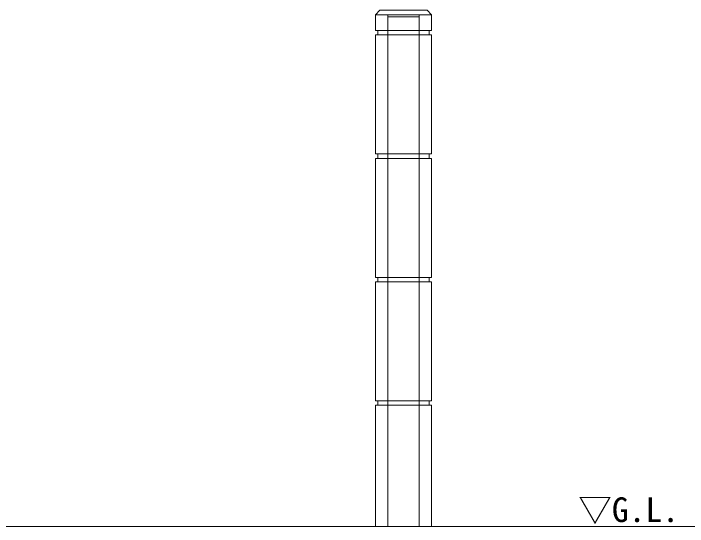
# Model space of a CAD drawing. Units: millimetres at full size, sheet at 1:60; details may follow other scales. Extents: x -1200 to 26400, y -900 to 18720.
# Drawn here: x 9842 to 12846, y 4836 to 7122 of the extents above; entities that cross this region are included whole.
import ezdxf
from ezdxf.enums import TextEntityAlignment as Align

# ---------------------------------------------------------------- set-up
doc = ezdxf.new("R2010")
doc.units = ezdxf.units.MM
doc.header["$LTSCALE"] = 60
doc.layers.add('D-STR', color=1, linetype='Continuous', lineweight=13)
doc.layers.add('D-STR-TXT', color=7, linetype='Continuous', lineweight=13)
doc.styles.add('ＭＳ ゴシック', font='')
doc.styles.get('ＭＳ ゴシック').set_extended_font_data('MS Gothic')

msp = doc.modelspace()

# ---------------------------------------------------------------- linework, layer by layer
at = {"layer": 'D-STR'}
for p, q in [((11455.37, 7116.49), (11705.37, 7116.49)), ((11510.47, 7116.49), (11510.47, 4836.49)), ((11510.47, 7107.49), (11650.27, 7107.49)), ((11650.27, 7116.49), (11650.27, 4836.49)), ((11695.37, 7046.49), (11465.37, 7046.49)), ((11455.37, 6496.49), (11455.37, 7026.49)), ((11465.37, 7026.49), (11695.37, 7026.49)), ((11705.37, 7026.49), (11705.37, 6496.49)), ((11695.37, 6496.49), (11465.37, 6496.49)), ((11455.37, 5946.49), (11455.37, 6476.49)), ((11465.37, 6476.49), (11695.37, 6476.49)), ((11705.37, 6476.49), (11705.37, 5946.49)), ((11455.37, 5396.49), (11455.37, 5926.49)), ((11695.37, 5946.49), (11465.37, 5946.49)), ((11465.37, 5926.49), (11695.37, 5926.49)), ((11705.37, 5926.49), (11705.37, 5396.49)), ((11695.37, 5396.49), (11465.37, 5396.49)), ((11455.37, 4836.49), (11455.37, 5376.49)), ((11465.37, 5376.49), (11695.37, 5376.49)), ((11705.37, 5376.49), (11705.37, 4836.49)), ((13080.37, 4836.49), (2080.37, 4836.49))]:
    msp.add_line(p, q, dxfattribs=at)
for points in [[(11455.37, 7046.49), (11455.37, 7116.49), (11475.37, 7136.49), (11685.37, 7136.49), (11705.37, 7116.49), (11705.37, 7046.49)], [(11455.37, 7026.49), (11465.37, 7026.49), (11465.37, 7046.49), (11455.37, 7046.49)], [(11705.37, 7026.49), (11695.37, 7026.49), (11695.37, 7046.49), (11705.37, 7046.49)], [(11455.37, 6476.49), (11465.37, 6476.49), (11465.37, 6496.49), (11455.37, 6496.49)], [(11705.37, 6476.49), (11695.37, 6476.49), (11695.37, 6496.49), (11705.37, 6496.49)], [(11455.37, 5926.49), (11465.37, 5926.49), (11465.37, 5946.49), (11455.37, 5946.49)], [(11705.37, 5926.49), (11695.37, 5926.49), (11695.37, 5946.49), (11705.37, 5946.49)], [(11455.37, 5376.49), (11465.37, 5376.49), (11465.37, 5396.49), (11455.37, 5396.49)], [(11705.37, 5376.49), (11695.37, 5376.49), (11695.37, 5396.49), (11705.37, 5396.49)]]:
    msp.add_lwpolyline(points, dxfattribs=at)

# ---------------------------------------------------------------- texts
at = {"layer": 'D-STR-TXT', "style": 'ＭＳ ゴシック'}
msp.add_text('▽G.L.', height=110, dxfattribs=at).set_placement((12359.17, 4966.42), align=Align.TOP_LEFT)

doc.saveas('drawing.dxf')
